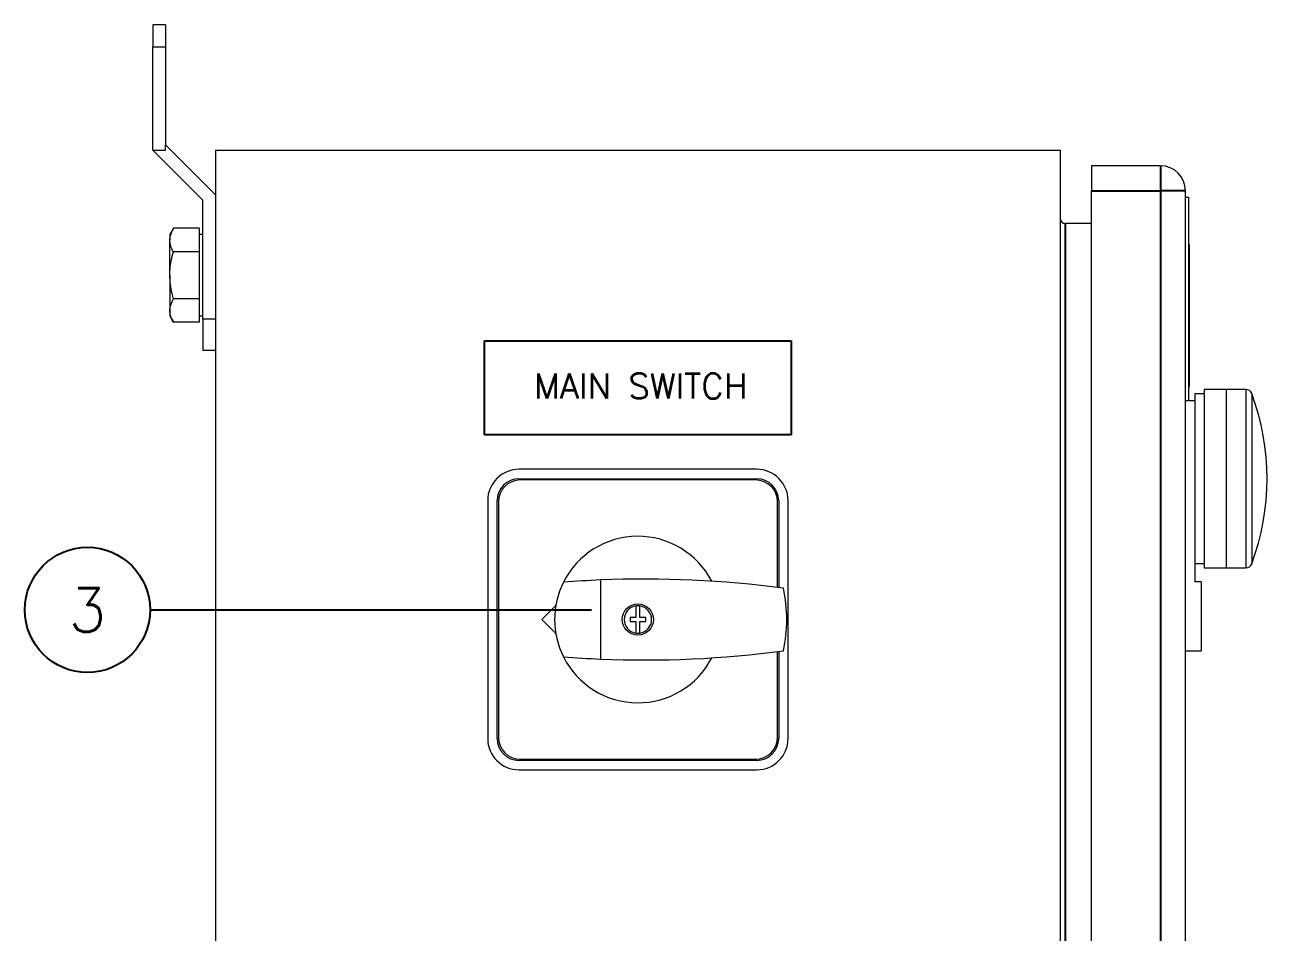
# Model space of a CAD drawing. Extents: x 4137 to 28680, y 2446 to 6814.
# Drawn here: x 10275.4 to 10473.9, y 4932.7 to 5077.6 of the extents above; entities that cross this region are included whole.
import ezdxf
from ezdxf.enums import TextEntityAlignment as Align

# ---------------------------------------------------------------- set-up
doc = ezdxf.new("R2010")
doc.units = 0
doc.header["$LTSCALE"] = 0.5
doc.layers.get('0').update_dxf_attribs({"linetype": 'CONTINUOUS'})
doc.layers.add('DIM', color=5, linetype='CONTINUOUS')
doc.layers.add('VOL', color=2, linetype='CONTINUOUS')
doc.styles.get("Standard").update_dxf_attribs({"font": 'simplex.shx'})

msp = doc.modelspace()

# ---------------------------------------------------------------- linework, layer by layer
at = {"color": 7, "linetype": 'Continuous', "lineweight": 15}
for p, q in [((10297.83, 5077.59), (10295.83, 5077.59)), ((10295.83, 5077.59), (10295.83, 5074.08)), ((10297.83, 5077.59), (10295.83, 5077.59)), ((10295.83, 5077.59), (10295.83, 5074.08)), ((10297.83, 5077.59), (10297.83, 5074.08)), ((10297.83, 5077.59), (10297.83, 5074.08)), ((10295.83, 5074.08), (10297.83, 5074.08)), ((10295.83, 5057.59), (10295.83, 5074.08)), ((10295.83, 5074.08), (10297.83, 5074.08)), ((10295.83, 5057.59), (10295.83, 5074.08)), ((10297.83, 5074.08), (10297.83, 5058.42)), ((10297.83, 5074.08), (10297.83, 5058.42)), ((10297.83, 5057.59), (10297.83, 5058.42)), ((10297.83, 5058.42), (10305.83, 5050.42)), ((10297.83, 5057.59), (10297.83, 5058.42)), ((10297.83, 5058.42), (10305.83, 5050.42)), ((10303.83, 5049.59), (10295.83, 5057.59)), ((10295.83, 5057.59), (10297.83, 5057.59)), ((10303.83, 5049.59), (10295.83, 5057.59)), ((10295.83, 5057.59), (10297.83, 5057.59)), ((10305.83, 5057.59), (10440.83, 5057.59)), ((10305.83, 5057.59), (10305.83, 4757.59)), ((10305.83, 5057.59), (10440.83, 5057.59)), ((10305.83, 5057.59), (10305.83, 4757.59)), ((10440.83, 5057.59), (10440.83, 4757.59)), ((10440.83, 5057.59), (10440.83, 4757.59)), ((10445.83, 5055.09), (10445.83, 5051.09)), ((10456.83, 5055.09), (10445.83, 5055.09)), ((10445.83, 5055.09), (10445.83, 5051.09)), ((10456.83, 5055.09), (10445.83, 5055.09)), ((10445.83, 4764.09), (10445.83, 5051.09)), ((10445.83, 4764.09), (10445.83, 5051.09)), ((10460.83, 4764.09), (10460.83, 5051.09)), ((10460.83, 4764.09), (10460.83, 5051.09)), ((10460.83, 5050.09), (10461.33, 5050.09)), ((10460.83, 5050.09), (10461.33, 5050.09)), ((10461.33, 5050.09), (10461.33, 5017.59)), ((10461.33, 5050.09), (10461.33, 5017.59)), ((10303.83, 5030.59), (10303.83, 5049.59)), ((10303.83, 5030.59), (10303.83, 5049.59)), ((10299.11, 5045.1), (10298.53, 5044.09)), ((10299.11, 5045.1), (10298.53, 5044.09)), ((10298.53, 5044.09), (10298.53, 5043.22)), ((10298.53, 5044.09), (10298.53, 5043.22)), ((10303.23, 5045.1), (10299.11, 5045.1)), ((10303.23, 5045.1), (10299.11, 5045.1)), ((10303.23, 5045.1), (10303.23, 5043.22)), ((10303.23, 5045.1), (10303.23, 5043.22)), ((10303.83, 5044.09), (10303.23, 5044.09)), ((10303.83, 5044.09), (10303.23, 5044.09)), ((10445.83, 5045.84), (10441.63, 5045.84)), ((10445.83, 5045.84), (10441.63, 5045.84)), ((10298.53, 5037.59), (10298.53, 5043.22)), ((10298.53, 5037.59), (10298.53, 5043.22)), ((10303.23, 5043.22), (10303.23, 5041.34)), ((10303.23, 5043.22), (10303.23, 5041.34)), ((10461.43, 5042.49), (10461.33, 5042.49)), ((10461.43, 5042.49), (10461.33, 5042.49)), ((10461.43, 5042.49), (10461.43, 5019.69)), ((10461.43, 5042.49), (10461.43, 5019.69)), ((10303.23, 5041.34), (10299.11, 5041.34)), ((10303.23, 5041.34), (10299.11, 5041.34)), ((10303.23, 5041.34), (10303.23, 5037.59)), ((10303.23, 5041.34), (10303.23, 5037.59)), ((10298.53, 5037.59), (10298.53, 5031.96)), ((10298.53, 5037.59), (10298.53, 5031.96)), ((10303.23, 5037.59), (10303.23, 5033.84)), ((10303.23, 5037.59), (10303.23, 5033.84)), ((10303.23, 5033.84), (10299.11, 5033.84)), ((10303.23, 5033.84), (10299.11, 5033.84)), ((10303.23, 5033.84), (10303.23, 5031.96)), ((10303.23, 5033.84), (10303.23, 5031.96)), ((10298.53, 5031.96), (10298.53, 5031.09)), ((10298.53, 5031.96), (10298.53, 5031.09)), ((10298.53, 5031.09), (10299.11, 5030.09)), ((10298.53, 5031.09), (10299.11, 5030.09)), ((10303.23, 5031.96), (10303.23, 5030.09)), ((10303.23, 5031.96), (10303.23, 5030.09)), ((10303.23, 5031.09), (10303.83, 5031.09)), ((10303.23, 5031.09), (10303.83, 5031.09)), ((10305.83, 5030.59), (10303.83, 5030.59)), ((10303.83, 5030.59), (10303.83, 5025.59)), ((10305.83, 5030.59), (10303.83, 5030.59)), ((10303.83, 5030.59), (10303.83, 5025.59)), ((10303.23, 5030.09), (10299.11, 5030.09)), ((10303.23, 5030.09), (10299.11, 5030.09)), ((10305.83, 5025.59), (10303.83, 5025.59)), ((10305.83, 5025.59), (10303.83, 5025.59)), ((10461.43, 5019.69), (10461.33, 5019.69)), ((10461.43, 5019.69), (10461.33, 5019.69)), ((10463.83, 5018.67), (10462.33, 5018.67)), ((10462.33, 5018.67), (10462.33, 5017.59)), ((10463.83, 5018.67), (10462.33, 5018.67)), ((10462.33, 5018.67), (10462.33, 5017.59)), ((10467.33, 5019.33), (10463.83, 5019.33)), ((10463.83, 5019.33), (10463.83, 4990.85)), ((10467.33, 5019.33), (10463.83, 5019.33)), ((10463.83, 5019.33), (10463.83, 4990.85)), ((10470.47, 5019.34), (10467.33, 5019.34)), ((10467.33, 5019.34), (10467.33, 4990.84)), ((10470.47, 5019.34), (10467.33, 5019.34)), ((10467.33, 5019.34), (10467.33, 4990.84)), ((10460.83, 5017.59), (10462.33, 5017.59)), ((10460.83, 5017.59), (10462.33, 5017.59)), ((10462.33, 5017.59), (10462.33, 4988.59)), ((10462.33, 5017.59), (10462.33, 4988.59)), ((10392.33, 5006.59), (10354.33, 5006.59)), ((10392.33, 5006.59), (10354.33, 5006.59)), ((10354.33, 5005.09), (10392.33, 5005.09)), ((10354.33, 5005.09), (10392.33, 5005.09)), ((10392.13, 5004.89), (10354.53, 5004.89)), ((10392.13, 5004.89), (10354.53, 5004.89)), ((10349.33, 5001.59), (10349.33, 4963.59)), ((10349.33, 5001.59), (10349.33, 4963.59)), ((10350.83, 4963.59), (10350.83, 5001.59)), ((10350.83, 4963.59), (10350.83, 5001.59)), ((10351.03, 5001.39), (10351.03, 4963.79)), ((10351.03, 5001.39), (10351.03, 4963.79)), ((10395.63, 4987.71), (10395.63, 5001.39)), ((10395.63, 4987.71), (10395.63, 5001.39)), ((10395.83, 5001.59), (10395.83, 4987.69)), ((10395.83, 5001.59), (10395.83, 4987.69)), ((10397.33, 4963.59), (10397.33, 5001.59)), ((10397.33, 4963.59), (10397.33, 5001.59)), ((10462.33, 4991.52), (10463.83, 4991.52)), ((10462.33, 4991.52), (10463.83, 4991.52)), ((10463.83, 4990.85), (10467.33, 4990.85)), ((10463.83, 4990.85), (10467.33, 4990.85)), ((10467.33, 4990.84), (10470.47, 4990.84)), ((10467.33, 4990.84), (10470.47, 4990.84)), ((10367.33, 4988.91), (10367.33, 4976.27)), ((10367.33, 4988.91), (10367.33, 4976.27)), ((10463.33, 4988.59), (10462.33, 4988.59)), ((10463.33, 4988.59), (10462.33, 4988.59)), ((10463.33, 4988.59), (10463.33, 4977.59)), ((10463.33, 4988.59), (10463.33, 4977.59)), ((10360.22, 4984.83), (10357.98, 4982.59)), ((10360.22, 4984.83), (10357.98, 4982.59)), ((10373.02, 4984.76), (10373.02, 4982.9)), ((10373.02, 4984.76), (10373.02, 4982.9)), ((10373.64, 4982.9), (10373.64, 4984.76)), ((10373.64, 4982.9), (10373.64, 4984.76)), ((10357.98, 4982.59), (10360.22, 4980.35)), ((10357.98, 4982.59), (10360.22, 4980.35)), ((10373.02, 4982.9), (10372.08, 4982.9)), ((10372.08, 4982.9), (10372.08, 4982.28)), ((10373.02, 4982.9), (10372.08, 4982.9)), ((10372.08, 4982.9), (10372.08, 4982.28)), ((10374.58, 4982.9), (10373.64, 4982.9)), ((10374.58, 4982.9), (10373.64, 4982.9)), ((10374.58, 4982.28), (10374.58, 4982.9)), ((10374.58, 4982.28), (10374.58, 4982.9)), ((10372.08, 4982.28), (10373.02, 4982.28)), ((10372.08, 4982.28), (10373.02, 4982.28)), ((10373.02, 4982.28), (10373.02, 4980.43)), ((10373.02, 4982.28), (10373.02, 4980.43)), ((10373.64, 4980.43), (10373.64, 4982.28)), ((10373.64, 4982.28), (10374.58, 4982.28)), ((10373.64, 4980.43), (10373.64, 4982.28)), ((10373.64, 4982.28), (10374.58, 4982.28)), ((10395.63, 4963.79), (10395.63, 4977.47)), ((10395.63, 4963.79), (10395.63, 4977.47)), ((10395.83, 4977.5), (10395.83, 4963.59)), ((10395.83, 4977.5), (10395.83, 4963.59)), ((10460.83, 4977.59), (10463.33, 4977.59)), ((10460.83, 4977.59), (10463.33, 4977.59)), ((10392.33, 4960.09), (10354.33, 4960.09)), ((10392.33, 4960.09), (10354.33, 4960.09)), ((10354.53, 4960.29), (10392.13, 4960.29)), ((10354.53, 4960.29), (10392.13, 4960.29)), ((10354.33, 4958.59), (10392.33, 4958.59)), ((10354.33, 4958.59), (10392.33, 4958.59))]:
    msp.add_line(p, q, dxfattribs=at)
for p, q in [((10348.83, 5027.11), (10397.83, 5027.11)), ((10348.83, 5012.11), (10348.83, 5027.11)), ((10348.83, 5027.11), (10397.83, 5027.11)), ((10348.83, 5012.11), (10348.83, 5027.11)), ((10397.83, 5027.11), (10397.83, 5012.11)), ((10397.83, 5027.11), (10397.83, 5012.11)), ((10397.83, 5012.11), (10348.83, 5012.11)), ((10397.83, 5012.11), (10348.83, 5012.11))]:
    msp.add_line(p, q)
at = {"color": 8, "linetype": 'Continuous', "lineweight": 15}
for p, q in [((10471.41, 5018.69), (10471.41, 5005.09)), ((10471.41, 5018.69), (10471.41, 5005.09)), ((10471.41, 5005.09), (10471.41, 4991.49)), ((10471.41, 5005.09), (10471.41, 4991.49))]:
    msp.add_line(p, q, dxfattribs=at)
at = {"color": 7, "linetype": 'Continuous', "lineweight": 15}
msp.add_circle((10373.33, 4982.59), 2.5, dxfattribs=at)
msp.add_circle((10373.33, 4982.59), 2.5, dxfattribs=at)
for centre, radius, start, end in [((10456.83, 5051.09), 4, 360, 90), ((10456.83, 5051.09), 4, 360, 90), ((10441.63, 5046.64), 0.8, 180, 270), ((10441.63, 5046.64), 0.8, 180, 270), ((10470.47, 5018.34), 1, 20.5835, 90.0187), ((10470.47, 5018.34), 1, 20.5835, 90.0187), ((10435.19, 5005.09), 38.69, 339.4165, 20.5835), ((10435.19, 5005.09), 38.69, 339.4165, 20.5835), ((10354.33, 5001.59), 5, 90, 180), ((10354.33, 5001.59), 5, 90, 180), ((10392.33, 5001.59), 5, 0, 90), ((10392.33, 5001.59), 5, 0, 90), ((10354.33, 5001.59), 3.5, 90, 180), ((10354.33, 5001.59), 3.5, 90, 180), ((10354.53, 5001.39), 3.5, 90, 180), ((10354.53, 5001.39), 3.5, 90, 180), ((10392.13, 5001.39), 3.5, 360, 90), ((10392.13, 5001.39), 3.5, 360, 90), ((10392.33, 5001.59), 3.5, 0, 90), ((10392.33, 5001.59), 3.5, 0, 90), ((10373.33, 4982.59), 13.3, 27.4259, 153.3488), ((10373.33, 4982.59), 13.3, 27.4259, 153.3488), ((10470.47, 4991.84), 1, 270.0187, 339.4165), ((10470.47, 4991.84), 1, 270.0187, 339.4165), ((10373.33, 4982.59), 13.3, 153.3488, 206.6512), ((10373.33, 4982.59), 13.3, 153.3488, 206.6512), ((10374.42, 4821.5), 167.56, 92.4247, 94.4414), ((10374.42, 4821.5), 167.56, 92.4247, 94.4414), ((10374.42, 4821.5), 167.56, 82.3952, 92.4247), ((10374.42, 4821.5), 167.56, 82.3952, 92.4247), ((10373.13, 4982.59), 23.99, 347.9819, 12.0181), ((10373.13, 4982.59), 23.99, 347.9819, 12.0181), ((10373.33, 4982.59), 2.19, 98.2132, 261.7868), ((10373.33, 4982.59), 2.19, 98.2132, 261.7868), ((10373.33, 4982.59), 2.19, 81.7868, 98.2132), ((10373.33, 4982.59), 2.19, 81.7868, 98.2132), ((10373.33, 4982.59), 2.19, 278.2132, 81.7868), ((10373.33, 4982.59), 2.19, 278.2132, 81.7868), ((10373.33, 4982.59), 2.19, 261.7868, 278.2132), ((10373.33, 4982.59), 2.19, 261.7868, 278.2132), ((10374.42, 5143.69), 167.56, 265.5586, 267.5753), ((10373.33, 4982.59), 13.3, 206.6512, 332.5741), ((10374.42, 5143.69), 167.56, 265.5586, 267.5753), ((10373.33, 4982.59), 13.3, 206.6512, 332.5741), ((10374.42, 5143.69), 167.56, 267.5753, 277.6048), ((10374.42, 5143.69), 167.56, 267.5753, 277.6048), ((10354.33, 4963.59), 5, 180, 270), ((10354.33, 4963.59), 5, 180, 270), ((10354.33, 4963.59), 3.5, 180, 270), ((10354.33, 4963.59), 3.5, 180, 270), ((10354.53, 4963.79), 3.5, 180, 270), ((10354.53, 4963.79), 3.5, 180, 270), ((10392.13, 4963.79), 3.5, 270, 0), ((10392.13, 4963.79), 3.5, 270, 0), ((10392.33, 4963.59), 3.5, 270, 0), ((10392.33, 4963.59), 5, 270, 0), ((10392.33, 4963.59), 3.5, 270, 0), ((10392.33, 4963.59), 5, 270, 0)]:
    msp.add_arc(centre, radius, start, end, dxfattribs=at)
for points, knots in [([(10298.53, 5043.22), (10298.53, 5043.26), (10298.54, 5043.9), (10298.83, 5044.52), (10299.11, 5045.1)], [0, 0, 0, 0, 0.070217, 1, 1, 1, 1]), ([(10298.53, 5043.22), (10298.53, 5043.26), (10298.54, 5043.9), (10298.83, 5044.52), (10299.11, 5045.1)], [0, 0, 0, 0, 0.070217, 1, 1, 1, 1]), ([(10299.11, 5041.34), (10298.95, 5041.65), (10298.62, 5042.26), (10298.56, 5042.9), (10298.53, 5043.22)], [0, 0, 0, 0, 0.49546, 1, 1, 1, 1]), ([(10299.11, 5041.34), (10298.95, 5041.65), (10298.62, 5042.26), (10298.56, 5042.9), (10298.53, 5043.22)], [0, 0, 0, 0, 0.49546, 1, 1, 1, 1]), ([(10298.53, 5037.59), (10298.54, 5037.9), (10298.57, 5039.17), (10298.87, 5040.41), (10299.11, 5041.34)], [0, 0, 0, 0, 0.241853, 1, 1, 1, 1]), ([(10298.53, 5037.59), (10298.54, 5037.9), (10298.57, 5039.17), (10298.87, 5040.41), (10299.11, 5041.34)], [0, 0, 0, 0, 0.241853, 1, 1, 1, 1]), ([(10299.11, 5033.84), (10299.03, 5034.11), (10298.69, 5035.33), (10298.6, 5036.6), (10298.53, 5037.59)], [0, 0, 0, 0, 0.223714, 1, 1, 1, 1]), ([(10299.11, 5033.84), (10299.03, 5034.11), (10298.69, 5035.33), (10298.6, 5036.6), (10298.53, 5037.59)], [0, 0, 0, 0, 0.223714, 1, 1, 1, 1]), ([(10298.53, 5031.96), (10298.53, 5032.01), (10298.54, 5032.64), (10298.83, 5033.26), (10299.11, 5033.84)], [0, 0, 0, 0, 0.070213, 1, 1, 1, 1]), ([(10298.53, 5031.96), (10298.53, 5032.01), (10298.54, 5032.64), (10298.83, 5033.26), (10299.11, 5033.84)], [0, 0, 0, 0, 0.070213, 1, 1, 1, 1]), ([(10299.11, 5030.09), (10298.95, 5030.39), (10298.62, 5031), (10298.56, 5031.64), (10298.53, 5031.96)], [0, 0, 0, 0, 0.495459, 1, 1, 1, 1]), ([(10299.11, 5030.09), (10298.95, 5030.39), (10298.62, 5031), (10298.56, 5031.64), (10298.53, 5031.96)], [0, 0, 0, 0, 0.495459, 1, 1, 1, 1])]:
    msp.add_open_spline(points, degree=3, knots=knots, dxfattribs=at)
at = {"color": 8, "linetype": 'Continuous', "lineweight": 15}
for points, knots in [([(10470.47, 5019.34), (10470.47, 5019.29), (10470.47, 5019.18), (10470.47, 5018.33), (10470.47, 5017.02), (10470.47, 5015.23), (10470.47, 5013.06), (10470.47, 5010.58), (10470.47, 5007.89), (10470.47, 5006.02), (10470.47, 5005.09)], [0, 0, 0, 0, 0.125, 0.2499998, 0.3749999, 0.4999999, 0.6249997, 0.75, 0.8750005, 1, 1, 1, 1]), ([(10470.47, 5019.34), (10470.47, 5019.29), (10470.47, 5019.18), (10470.47, 5018.33), (10470.47, 5017.02), (10470.47, 5015.23), (10470.47, 5013.06), (10470.47, 5010.58), (10470.47, 5007.89), (10470.47, 5006.02), (10470.47, 5005.09)], [0, 0, 0, 0, 0.125, 0.2499998, 0.3749999, 0.4999999, 0.6249997, 0.75, 0.8750005, 1, 1, 1, 1]), ([(10470.47, 5005.09), (10470.47, 5004.16), (10470.47, 5002.29), (10470.47, 4999.6), (10470.47, 4997.12), (10470.47, 4994.95), (10470.47, 4993.16), (10470.47, 4991.85), (10470.47, 4991), (10470.47, 4990.89), (10470.47, 4990.84)], [0, 0, 0, 0, 0.125, 0.25, 0.375, 0.5, 0.625, 0.75, 0.875, 1, 1, 1, 1]), ([(10470.47, 5005.09), (10470.47, 5004.16), (10470.47, 5002.29), (10470.47, 4999.6), (10470.47, 4997.12), (10470.47, 4994.95), (10470.47, 4993.16), (10470.47, 4991.85), (10470.47, 4991), (10470.47, 4990.89), (10470.47, 4990.84)], [0, 0, 0, 0, 0.125, 0.25, 0.375, 0.5, 0.625, 0.75, 0.875, 1, 1, 1, 1])]:
    msp.add_open_spline(points, degree=3, knots=knots, dxfattribs=at)
at = {"layer": 'DIM'}
msp.add_line((10295.37, 4984.13), (10365.92, 4984.13), dxfattribs=at)
msp.add_line((10295.37, 4984.13), (10365.92, 4984.13), dxfattribs=at)
msp.add_circle((10285.37, 4984.13), 10, dxfattribs=at)
msp.add_circle((10285.37, 4984.13), 10, dxfattribs=at)
at = {"layer": 'VOL'}
for p, q in [((10456.83, 5055.09), (10456.83, 5051.09)), ((10456.83, 5055.09), (10456.83, 5051.09)), ((10445.83, 5051.09), (10456.83, 5051.09)), ((10445.83, 5051.09), (10456.83, 5051.09)), ((10456.83, 5051.09), (10456.83, 4764.09)), ((10460.83, 5051.09), (10456.83, 5051.09)), ((10456.83, 5051.09), (10456.83, 4764.09)), ((10460.83, 5051.09), (10456.83, 5051.09)), ((10441.63, 5045.84), (10441.63, 4769.34)), ((10441.63, 5045.84), (10441.63, 4769.34))]:
    msp.add_line(p, q, dxfattribs=at)

# ---------------------------------------------------------------- texts
msp.add_text('MAIN SWITCH', height=4).set_placement((10373.77, 5017.89), align=Align.CENTER)
msp.add_text('MAIN SWITCH', height=4).set_placement((10373.77, 5017.89), align=Align.CENTER)
at = {"layer": 'DIM'}
msp.add_text('3', height=7, dxfattribs=at).set_placement((10285.37, 4984.13), align=Align.MIDDLE)
msp.add_text('3', height=7, dxfattribs=at).set_placement((10285.37, 4984.13), align=Align.MIDDLE)

doc.saveas('drawing.dxf')
